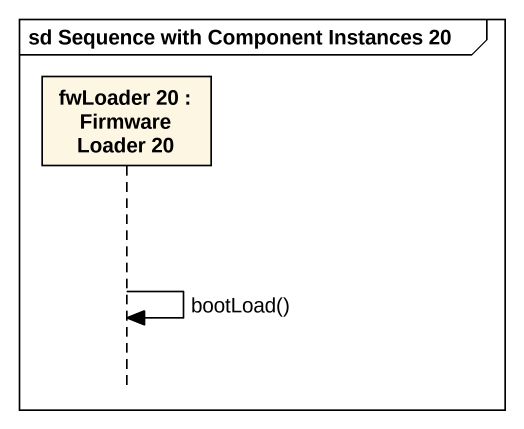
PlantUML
@startuml
mainframe sd Sequence with Component Instances 20
hide footbox
participant "fwLoader 20 : Firmware Loader 20" as fwLoader_20

fwLoader_20 -> fwLoader_20 : bootLoad()
@enduml
